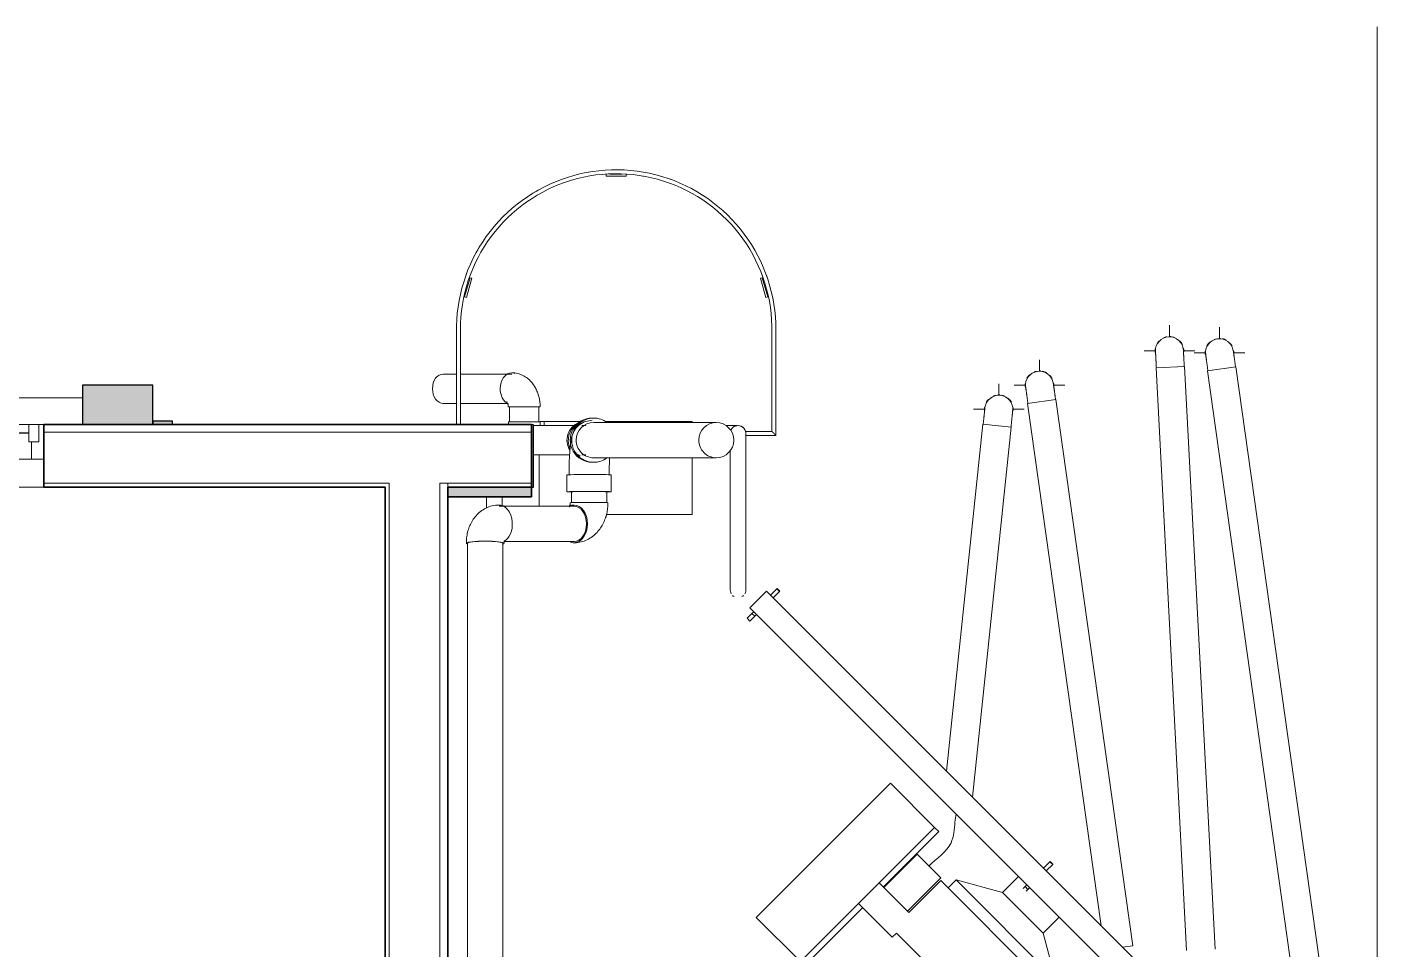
# Model space of a CAD drawing. Header units: metres. Extents: x -3 to 175, y -5 to 18.
# Drawn here: x 122.332 to 125.784, y 11.078 to 13.436 of the extents above; entities that cross this region are included whole.
import ezdxf

# ---------------------------------------------------------------- set-up
doc = ezdxf.new("R2010")
doc.units = ezdxf.units.M
for name, color, linetype, lineweight in [('A-FLOR-HRAL', 7, 'Continuous', 9), ('A-GENM', 7, 'Continuous', 9), ('A-GLAZ', 7, 'Continuous', 9), ('A-WALL', 7, 'Continuous', 9), ('A-WALL-PATT', 7, 'Continuous', 35), ('G-ANNO-SYMB', 7, 'Continuous', 9), ('I-WALL', 7, 'Continuous', 9), ('M-EQPM', 7, 'Continuous', 9), ('P-PIPE', 7, 'Continuous', 9), ('P-PIPE-CNTR', 7, 'Continuous', 9)]:
    doc.layers.add(name, color=color, linetype=linetype, lineweight=lineweight)

# ---------------------------------------------------------------- blocks, each defined once
blk = doc.blocks.new('M_Corniza Generica - Blanco-V190-N-Hab-01')
at = {"layer": 'A-GENM', "true_color": 0xc0c0c0}
blk.add_hatch(color=9, dxfattribs=at).paths.add_polyline_path([(13.041, 12.2588), (13.041, 12.4188), (13.036, 12.4188), (13.036, 12.2588)])
at = {"layer": 'A-GENM', "lineweight": 25}
for p, q in [((13.041, 12.4188), (13.036, 12.4188)), ((13.036, 12.4188), (13.036, 12.2588)), ((13.041, 12.2588), (13.041, 12.4188)), ((13.036, 12.2588), (13.041, 12.2588))]:
    blk.add_line(p, q, dxfattribs=at)
blk = doc.blocks.new('M_Ventana Ponton - 650 x 1500 mm-2528099-N-Hab-01')
at = {"layer": 'A-GLAZ'}
for p, q in [((-0.325, 0.08), (0.325, 0.08)), ((0.2869, 0.08), (-0.2869, 0.08)), ((-0.29325, -0.0089), (0.29325, -0.0089)), ((0.325, -0.08), (-0.325, -0.08))]:
    blk.add_line(p, q, dxfattribs=at)
at = {"layer": 'A-GLAZ', "lineweight": 18}
for p, q in [((-0.2869, 0.08), (-0.325, 0.08)), ((-0.3123, 0.08), (-0.3123, 0.03555)), ((-0.2869, 0.08), (-0.2869, 0.03555)), ((0.2869, 0.08), (0.2869, 0.03555)), ((0.325, 0.08), (0.2869, 0.08)), ((0.3123, 0.08), (0.3123, 0.03555)), ((-0.3123, 0.03555), (-0.29325, 0.03555)), ((-0.2869, 0.03555), (-0.29325, 0.03555)), ((-0.29325, 0.03555), (-0.29325, -0.0089)), ((0.2869, 0.03555), (0.29325, 0.03555)), ((0.29325, 0.03555), (0.29325, -0.0089)), ((0.3123, 0.03555), (0.29325, 0.03555)), ((-0.29325, -0.0089), (-0.325, -0.0089)), ((0.325, -0.0089), (0.29325, -0.0089))]:
    blk.add_line(p, q, dxfattribs=at)
at = {"layer": 'A-GLAZ', "lineweight": 25}
blk.add_line((0.2869, 0.057775), (-0.2869, 0.057775), dxfattribs=at)
blk = doc.blocks.new('M_RVR_Codo material - CO - Codo-2572511-N-Hab-01')
at = {"layer": 'P-PIPE', "color": 9, "true_color": 0xc0c0c0, "flags": 128}
for points in [[(12.9434, 12.2128), (12.9392, 12.2122), (12.935, 12.2113), (12.9309, 12.2102), (12.9269, 12.2088), (12.923, 12.2073), (12.9192, 12.2056), (12.9155, 12.2036), (12.9119, 12.2015), (12.9085, 12.1993), (12.9053, 12.1969), (12.9022, 12.1943), (12.8993, 12.1917), (12.8965, 12.1889), (12.8938, 12.186), (12.8914, 12.1831), (12.889, 12.1801), (12.8868, 12.177), (12.8848, 12.1738), (12.8829, 12.1706), (12.8811, 12.1673), (12.8795, 12.164), (12.878, 12.1607), (12.8766, 12.1573), (12.8754, 12.1539), (12.8742, 12.1505), (12.8732, 12.147), (12.8723, 12.1436), (12.8715, 12.1401), (12.8708, 12.1366), (12.8703, 12.133), (12.8698, 12.1295), (12.8695, 12.126), (12.8692, 12.1224), (12.8691, 12.1189), (12.869, 12.1155)], [(12.9526, 12.2134), (12.9483, 12.2132), (12.9441, 12.2129), (12.9434, 12.2128)], [(12.9654, 12.1155), (12.9654, 12.1163), (12.9655, 12.117), (12.9655, 12.1178), (12.9656, 12.1185), (12.9657, 12.1191), (12.9658, 12.1197), (12.9659, 12.1203), (12.966, 12.1209), (12.9661, 12.1213), (12.9663, 12.1218), (12.9664, 12.1221), (12.9665, 12.1225), (12.9666, 12.1227), (12.9667, 12.1229), (12.9667, 12.123), (12.9668, 12.1231), (12.9668, 12.1231)]]:
    blk.add_lwpolyline(points, dxfattribs=at)
at = {"layer": 'P-PIPE', "color": 9, "true_color": 0xc0c0c0}
for centre, major_axis, ratio, start_param, end_param in [((12.9526, 12.1652), (0, 0.0482), 0.707107, 4.798994, 6.36979), ((12.9526, 12.1652), (0, 0.0482), 0.707107, 3.532768, 4.798994), ((12.9172, 12.1155), (0.0482, 0), 0.121869, 2.359935, 3.48853), ((12.9172, 12.1155), (0.0482, 0), 0.121869, 0.789139, 2.359935), ((12.9172, 12.1155), (0.0482, 0), 0.121869, 0.003741, 0.789139), ((12.9172, 12.1155), (0.0482, 0), 0.121869, 5.937125, 6.283185)]:
    blk.add_ellipse(centre, major_axis=major_axis, ratio=ratio, start_param=start_param, end_param=end_param, dxfattribs=at)
blk = doc.blocks.new('M_RVR_Codo material - CO - Codo-2572675-N-Hab-01')
at = {"layer": 'P-PIPE', "color": 9, "true_color": 0xc0c0c0}
blk.add_line((13.1446, 12.117), (13.1454, 12.117), dxfattribs=at)
at = {"layer": 'P-PIPE', "color": 9, "true_color": 0xc0c0c0, "flags": 128}
for points in [[(13.1347, 12.2193), (13.1347, 12.2185), (13.1347, 12.2177), (13.1346, 12.2169), (13.1345, 12.2161), (13.1344, 12.2153), (13.1343, 12.2146), (13.1342, 12.2139), (13.134, 12.2132), (13.1339, 12.2126), (13.1337, 12.212), (13.1335, 12.2114), (13.1333, 12.2109), (13.1331, 12.2104), (13.133, 12.21), (13.1328, 12.2097), (13.1327, 12.2094), (13.1325, 12.2091), (13.1324, 12.209), (13.1324, 12.2089), (13.1323, 12.2088)], [(13.1454, 12.117), (13.1496, 12.1171), (13.1539, 12.1175), (13.1581, 12.1182), (13.1622, 12.119), (13.1663, 12.1201), (13.1702, 12.1214), (13.1741, 12.1229), (13.1779, 12.1246), (13.1815, 12.1265), (13.185, 12.1285), (13.1884, 12.1307), (13.1916, 12.133), (13.1947, 12.1354), (13.1976, 12.138), (13.2004, 12.1406), (13.2031, 12.1433), (13.2056, 12.1462), (13.208, 12.1491), (13.2103, 12.1521), (13.2124, 12.1551), (13.2144, 12.1582), (13.2163, 12.1613), (13.218, 12.1645), (13.2196, 12.1678), (13.2212, 12.1711), (13.2226, 12.1744), (13.2239, 12.1777), (13.225, 12.1811), (13.2261, 12.1845), (13.2271, 12.188), (13.2279, 12.1914), (13.2287, 12.1949), (13.2293, 12.1984), (13.2299, 12.2019), (13.2303, 12.2055), (13.2307, 12.209), (13.2309, 12.2125), (13.2311, 12.2161), (13.2311, 12.2193)]]:
    blk.add_lwpolyline(points, dxfattribs=at)
at = {"layer": 'P-PIPE', "color": 9, "true_color": 0xc0c0c0}
for centre, major_axis, ratio, start_param, end_param in [((13.1446, 12.1652), (0, 0.0482), 0.707107, 0.007071, 0.320326), ((13.1829, 12.2193), (0.0482, 0), 0.01, 2.356219, 3.141593), ((13.1446, 12.1652), (0, 0.0482), 0.707107, 4.71946, 6.290256), ((13.1829, 12.2193), (0.0482, 0), 0.01, 0.785423, 2.356219), ((13.1829, 12.2193), (0.0482, 0), 0.01, 0.000025, 0.785423), ((13.1446, 12.1652), (0, 0.0482), 0.707107, 3.148664, 4.71946), ((13.1446, 12.1652), (0, 0.0482), 0.707107, 2.795889, 3.148664)]:
    blk.add_ellipse(centre, major_axis=major_axis, ratio=ratio, start_param=start_param, end_param=end_param, dxfattribs=at)
blk = doc.blocks.new('M_RVR_Codo material - CO - Codo-2573685-N-Hab-01')
at = {"layer": 'P-PIPE', "color": 9, "true_color": 0xc0c0c0, "flags": 128}
for points in [[(12.9764, 12.4198), (12.9764, 12.4218), (12.9764, 12.4238), (12.9764, 12.4259), (12.9764, 12.4259)], [(13.0579, 12.417), (13.0578, 12.4187), (13.0578, 12.4204), (13.0578, 12.4221), (13.0578, 12.4239), (13.0578, 12.4256), (13.0578, 12.4259)]]:
    blk.add_lwpolyline(points, dxfattribs=at)
at = {"layer": 'P-PIPE', "color": 9, "true_color": 0xc0c0c0}
for centre, major_axis, ratio, start_param, end_param in [((13.0171, 12.4259), (0.0407, 0), 0.01, 3.050432, 3.141593), ((13.0171, 12.4259), (0.0407, 0), 0.01, 1.479636, 3.050432), ((13.0213, 12.3793), (0, 0.0407), 0.995848, 6.282275, 6.386884), ((13.0171, 12.4259), (0.0407, 0), 0.01, 6.192025, 7.762821), ((13.0213, 12.3793), (0, 0.0407), 0.995848, 6.179627, 6.282275)]:
    blk.add_ellipse(centre, major_axis=major_axis, ratio=ratio, start_param=start_param, end_param=end_param, dxfattribs=at)
blk = doc.blocks.new('M_RVR_Codo material - CO - Codo-2573686-N-Hab-01')
at = {"layer": 'P-PIPE', "color": 9, "true_color": 0xc0c0c0}
blk.add_line((12.9858, 12.5516), (12.9852, 12.5516), dxfattribs=at)
at = {"layer": 'P-PIPE', "color": 9, "true_color": 0xc0c0c0, "flags": 128}
for points in [[(12.9858, 12.5516), (12.9895, 12.5514), (12.9931, 12.5511), (12.9967, 12.5505), (13.0003, 12.5497), (13.0037, 12.5488), (13.0071, 12.5476), (13.0104, 12.5463), (13.0136, 12.5448), (13.0167, 12.5432), (13.0196, 12.5414), (13.0225, 12.5395), (13.0252, 12.5375), (13.0278, 12.5354), (13.0302, 12.5332), (13.0326, 12.5309), (13.0348, 12.5286), (13.0369, 12.5262), (13.0388, 12.5237), (13.0407, 12.5211), (13.0424, 12.5185), (13.0441, 12.5159), (13.0456, 12.5132), (13.0471, 12.5105), (13.0484, 12.5077), (13.0496, 12.505), (13.0508, 12.5021), (13.0519, 12.4993), (13.0528, 12.4964), (13.0537, 12.4936), (13.0545, 12.4906), (13.0552, 12.4877), (13.0558, 12.4848), (13.0563, 12.4818), (13.0568, 12.4789), (13.0571, 12.4759), (13.0574, 12.4729), (13.0576, 12.4699), (13.0577, 12.4669), (13.0578, 12.4642)], [(12.9741, 12.4743), (12.9741, 12.4743), (12.9742, 12.4742), (12.9743, 12.474), (12.9744, 12.4738), (12.9745, 12.4736), (12.9747, 12.4733), (12.9748, 12.4729), (12.975, 12.4725), (12.9752, 12.472), (12.9753, 12.4715), (12.9755, 12.4709), (12.9756, 12.4704), (12.9758, 12.4697), (12.9759, 12.4691), (12.976, 12.4684), (12.9761, 12.4677), (12.9762, 12.4669), (12.9763, 12.4662), (12.9763, 12.4654), (12.9764, 12.4647), (12.9764, 12.4642)]]:
    blk.add_lwpolyline(points, dxfattribs=at)
at = {"layer": 'P-PIPE', "color": 9, "true_color": 0xc0c0c0}
for centre, major_axis, ratio, start_param, end_param in [((12.9852, 12.5109), (0, 0.0407), 0.731354, 6.276365, 7.847162), ((12.9852, 12.5109), (0, 0.0407), 0.731354, 6.014566, 6.276365), ((12.9852, 12.5109), (0, 0.0407), 0.731354, 1.563976, 2.814629), ((13.0171, 12.4642), (0.0407, 0), 0.01, 2.391076, 3.522765), ((13.0171, 12.4642), (0.0407, 0), 0.01, 0.82028, 2.391076), ((13.0171, 12.4642), (0.0407, 0), 0.01, 0.034882, 0.82028), ((13.0171, 12.4642), (0.0407, 0), 0.01, 5.904539, 6.283185)]:
    blk.add_ellipse(centre, major_axis=major_axis, ratio=ratio, start_param=start_param, end_param=end_param, dxfattribs=at)
blk = doc.blocks.new('M_Marco Ventanas Fachada Ext - M_Marco Ventanas Fachada Ext-V191-N-Hab-01')
at = {"layer": 'A-GENM', "true_color": 0xc0c0c0}
h = blk.add_hatch(color=9, dxfattribs=at)
h.paths.add_polyline_path([(11.0397, 12.4195), (11.0397, 12.5203), (10.8597, 12.5203), (10.8597, 12.4195)])
h.paths.add_polyline_path([(12.0674, 12.4195), (12.0674, 12.5203), (11.8874, 12.5203), (11.8874, 12.4195), (11.9766, 12.4195)])
h = blk.add_hatch(color=9, dxfattribs=at)
h.paths.add_polyline_path([(12.1174, 12.4195), (12.1174, 12.4275), (12.0674, 12.4275), (12.0674, 12.4195)])
h.paths.add_polyline_path([(10.8597, 12.4195), (10.8597, 12.4275), (10.8097, 12.4275), (10.8097, 12.4195)])
at = {"layer": 'A-GENM', "lineweight": 25}
for p, q in [((10.8597, 12.5203), (10.8597, 12.4195)), ((11.0397, 12.5203), (10.8597, 12.5203)), ((11.0397, 12.4195), (11.0397, 12.5203)), ((12.0674, 12.5203), (11.8874, 12.5203)), ((11.8874, 12.5203), (11.8874, 12.4195)), ((12.0674, 12.4195), (12.0674, 12.5203)), ((10.8597, 12.4275), (10.8097, 12.4275)), ((10.8097, 12.4275), (10.8097, 12.4195)), ((10.8597, 12.4195), (10.8597, 12.4275)), ((12.1174, 12.4275), (12.0674, 12.4275)), ((12.0674, 12.4275), (12.0674, 12.4195)), ((12.1174, 12.4195), (12.1174, 12.4275)), ((10.8097, 12.4195), (10.8597, 12.4195)), ((10.8597, 12.4195), (11.0397, 12.4195)), ((11.8874, 12.4195), (12.0674, 12.4195)), ((12.0674, 12.4195), (12.1174, 12.4195))]:
    blk.add_line(p, q, dxfattribs=at)
at = {"layer": 'A-GENM'}
blk.add_line((11.0397, 12.4873), (11.8874, 12.4873), dxfattribs=at)
blk = doc.blocks.new('Railing - 50 x 12mm-V206-N-Hab-01')
at = {"layer": 'A-FLOR-HRAL'}
for p, q in [((-0.054, -0.0016), (-0.0368, -0.0016)), ((-0.054, -0.0116), (-0.054, -0.0016)), ((-0.0368, -0.0116), (-0.054, -0.0116)), ((-0.0368, -0.0016), (-0.03, -0.0016)), ((-0.0368, -0.0116), (-0.0368, -0.0016)), ((-0.03, -0.0116), (-0.0368, -0.0116)), ((0.03, -0.0016), (0.0532, -0.0016)), ((0.0532, -0.0116), (0.03, -0.0116)), ((0.054, -0.0016), (0.0532, -0.0016)), ((0.0532, -0.0016), (0.0532, -0.0116)), ((0.0532, -0.0116), (0.054, -0.0116)), ((0.054, -0.0116), (0.054, -0.0016)), ((0.054, -0.0116), (0.054, -0.0016))]:
    blk.add_line(p, q, dxfattribs=at)
blk = doc.blocks.new('Railing - 50 x 12mm-V207-N-Hab-01')
at = {"layer": 'A-FLOR-HRAL'}
for p, q in [((-0.054, -0.0016), (-0.0368, -0.0016)), ((-0.054, -0.0116), (-0.054, -0.0016)), ((-0.0368, -0.0116), (-0.054, -0.0116)), ((-0.0368, -0.0016), (-0.03, -0.0016)), ((-0.0368, -0.0116), (-0.0368, -0.0016)), ((-0.03, -0.0116), (-0.0368, -0.0116)), ((0.0532, -0.0116), (0.03, -0.0116)), ((0.0315, -0.0016), (0.0532, -0.0016)), ((0.054, -0.0016), (0.0532, -0.0016)), ((0.0532, -0.0016), (0.0532, -0.0116)), ((0.0532, -0.0116), (0.054, -0.0116)), ((0.054, -0.0116), (0.054, -0.0016)), ((0.054, -0.0116), (0.054, -0.0016))]:
    blk.add_line(p, q, dxfattribs=at)
blk = doc.blocks.new('Railing - 50 x 12mm-V208-N-Hab-01')
at = {"layer": 'A-FLOR-HRAL'}
for p, q in [((-0.0431, -0.0016), (-0.0368, -0.0016)), ((-0.0368, -0.0116), (-0.0431, -0.0116)), ((-0.0368, -0.0016), (-0.03, -0.0016)), ((-0.0368, -0.0116), (-0.0368, -0.0016)), ((-0.03, -0.0116), (-0.0368, -0.0116)), ((0.03, -0.0016), (0.0532, -0.0016)), ((0.0532, -0.0116), (0.03, -0.0116)), ((0.054, -0.0016), (0.0532, -0.0016)), ((0.0532, -0.0016), (0.0532, -0.0116)), ((0.0532, -0.0116), (0.054, -0.0116)), ((0.054, -0.0116), (0.054, -0.0016)), ((0.054, -0.0116), (0.054, -0.0016))]:
    blk.add_line(p, q, dxfattribs=at)
blk = doc.blocks.new('Railing - Railing-2595811-N-Hab-01')
at = {"layer": 'A-FLOR-HRAL'}
for p, q in [((13.6366, 11.993), (13.5942, 11.9506)), ((15.0178, 10.6118), (13.6366, 11.993)), ((13.5942, 11.9506), (14.9754, 10.5694)), ((14.9754, 10.5694), (15.0178, 10.6118))]:
    blk.add_line(p, q, dxfattribs=at)
at = {"rotation": 44.9999999999995}
for name, p in [('Railing - 50 x 12mm-V206-N-Hab-01', (13.6242, 11.963)), ('Railing - 50 x 12mm-V208-N-Hab-01', (14.3225, 11.2647)), ('Railing - 50 x 12mm-V207-N-Hab-01', (14.9878, 10.5994))]:
    blk.add_blockref(name, p, dxfattribs=at)
blk = doc.blocks.new('M_Escalera Marinera Exterior - M_Escalera Marinera Exterior-V217-N-Hab-01')
at = {"layer": 'A-GENM'}
for p, q in [((-0.0254, 0.6628), (-0.0254, 0.6578)), ((-0.0254, 0.6578), (0.0254, 0.6578)), ((0.0155, 0.6628), (-0.0155, 0.6628)), ((-0.0006, 0.6641), (0.0008, 0.6641)), ((-0.0006, 0.6641), (0.0008, 0.6641)), ((0.0254, 0.6578), (0.0254, 0.6628)), ((0.0683, 0.6582), (0.0699, 0.6579)), ((0.0683, 0.6582), (0.0699, 0.6579)), ((-0.1371, 0.6398), (-0.1354, 0.6404)), ((-0.1371, 0.6398), (-0.1354, 0.6404)), ((0.1985, 0.6111), (0.1999, 0.6103)), ((0.1985, 0.6111), (0.1999, 0.6103)), ((-0.3057, 0.5212), (-0.3045, 0.5225)), ((-0.3057, 0.5212), (-0.3045, 0.5225)), ((0.3445, 0.4657), (0.3454, 0.4642)), ((0.3445, 0.4657), (0.3454, 0.4642)), ((-0.3736, 0.3981), (-0.3876, 0.3493)), ((-0.3828, 0.3479), (-0.3688, 0.3968)), ((-0.3745, 0.4013), (-0.3741, 0.4027)), ((-0.3745, 0.4013), (-0.3741, 0.4027)), ((-0.3688, 0.3968), (-0.3736, 0.3981)), ((0.3736, 0.3981), (0.3688, 0.3968)), ((0.3688, 0.3968), (0.3828, 0.3479)), ((0.3876, 0.3493), (0.3736, 0.3981)), ((-0.3876, 0.3493), (-0.3828, 0.3479)), ((0.3828, 0.3479), (0.3876, 0.3493)), ((-0.3924, 0.3342), (-0.3921, 0.3359)), ((-0.3924, 0.3342), (-0.3921, 0.3359)), ((-0.4084, 0.2658), (-0.4084, 0.0229)), ((-0.3984, 0.0229), (-0.3984, 0.2658)), ((0.3984, 0.2658), (0.3984, 0.005)), ((0.4084, -0.005), (0.4084, 0.2658)), ((-0.1943, 0.03), (-0.1843, 0.03)), ((-0.1943, 0.0202), (-0.1943, 0.03)), ((-0.1843, 0.03), (-0.0918, 0.03)), ((-0.1843, 0.03), (-0.1843, 0.0202)), ((-0.027, 0.03), (0.1843, 0.03)), ((0.1843, 0.03), (0.1943, 0.03)), ((0.1843, 0.03), (0.1843, 0.0277)), ((0.1943, 0.03), (0.1943, 0.0277)), ((0.3984, 0.005), (0.3316, 0.005)), ((0.3316, 0.005), (0.3316, -0.005)), ((0.3316, -0.005), (0.4084, -0.005)), ((-0.1968, -0.0548), (-0.1968, -0.1859)), ((0.194, -0.2077), (0.194, -0.0623)), ((0.2916, -0.05), (0.2916, -0.35)), ((0.3316, -0.35), (0.3316, -0.05)), ((-0.3316, -0.1621), (-0.3316, -0.1913)), ((-0.2916, -0.1848), (-0.2916, -0.1621)), ((-0.0254, -0.2077), (0.194, -0.2077))]:
    blk.add_line(p, q, dxfattribs=at)
at = {"layer": 'A-GENM', "flags": 128}
for points in [[(0.4084, 0.2658), (0.408, 0.2821), (0.4071, 0.2984), (0.4054, 0.3147), (0.4031, 0.3309), (0.4002, 0.3469), (0.3967, 0.3629), (0.3925, 0.3787), (0.3876, 0.3943), (0.3822, 0.4097), (0.3761, 0.4248), (0.3695, 0.4398), (0.3622, 0.4544), (0.3544, 0.4687), (0.346, 0.4827), (0.337, 0.4964), (0.3275, 0.5097), (0.3175, 0.5226), (0.307, 0.5351), (0.296, 0.5471), (0.2845, 0.5588), (0.2726, 0.5699), (0.2602, 0.5806), (0.2474, 0.5907), (0.2342, 0.6003), (0.2206, 0.6094), (0.2067, 0.618), (0.1925, 0.626), (0.1779, 0.6334), (0.1631, 0.6402), (0.148, 0.6464), (0.1326, 0.652), (0.1171, 0.657), (0.1013, 0.6614), (0.0854, 0.6651), (0.0694, 0.6682), (0.0533, 0.6707), (0.037, 0.6725), (0.0207, 0.6737), (0.0044, 0.6742), (-0.0119, 0.674), (-0.0282, 0.6732), (-0.0445, 0.6717), (-0.0607, 0.6696), (-0.0768, 0.6669), (-0.0928, 0.6635), (-0.1086, 0.6595), (-0.1243, 0.6548), (-0.1397, 0.6495), (-0.155, 0.6436), (-0.1699, 0.6371), (-0.1847, 0.63), (-0.1991, 0.6224), (-0.2132, 0.6141), (-0.2269, 0.6053), (-0.2403, 0.596), (-0.2533, 0.5861), (-0.2659, 0.5757), (-0.2781, 0.5648), (-0.2899, 0.5535), (-0.3011, 0.5416), (-0.3119, 0.5294), (-0.3222, 0.5167), (-0.332, 0.5036), (-0.3412, 0.4902), (-0.3499, 0.4763), (-0.3581, 0.4622), (-0.3656, 0.4477), (-0.3726, 0.4329), (-0.379, 0.4179), (-0.3848, 0.4026), (-0.3899, 0.3871), (-0.3945, 0.3714), (-0.3984, 0.3556), (-0.4016, 0.3396), (-0.4043, 0.3234), (-0.4063, 0.3072), (-0.4076, 0.291), (-0.4083, 0.2746), (-0.4084, 0.2658)], [(-0.3984, 0.2658), (-0.398, 0.2817), (-0.3971, 0.2976), (-0.3955, 0.3135), (-0.3933, 0.3293), (-0.3904, 0.345), (-0.3869, 0.3605), (-0.3828, 0.3759), (-0.3781, 0.3911), (-0.3728, 0.4061), (-0.3669, 0.4209), (-0.3604, 0.4355), (-0.3533, 0.4498), (-0.3457, 0.4638), (-0.3375, 0.4774), (-0.3288, 0.4907), (-0.3195, 0.5037), (-0.3098, 0.5163), (-0.2995, 0.5285), (-0.2887, 0.5403), (-0.2775, 0.5516), (-0.2659, 0.5625), (-0.2538, 0.5728), (-0.2413, 0.5828), (-0.2285, 0.5922), (-0.2152, 0.601), (-0.2017, 0.6094), (-0.1878, 0.6172), (-0.1736, 0.6244), (-0.1591, 0.631), (-0.1444, 0.6371), (-0.1294, 0.6426), (-0.1142, 0.6475), (-0.0989, 0.6517), (-0.0834, 0.6554), (-0.0677, 0.6584), (-0.052, 0.6608), (-0.0361, 0.6625), (-0.0202, 0.6637), (-0.0043, 0.6642), (0.0116, 0.664), (0.0275, 0.6632), (0.0434, 0.6618), (0.0592, 0.6598), (0.0749, 0.6571), (0.0905, 0.6538), (0.106, 0.6498), (0.1212, 0.6453), (0.1363, 0.6401), (0.1512, 0.6344), (0.1658, 0.628), (0.1801, 0.6211), (0.1942, 0.6136), (0.2079, 0.6056), (0.2214, 0.597), (0.2344, 0.5879), (0.2471, 0.5783), (0.2594, 0.5681), (0.2713, 0.5575), (0.2828, 0.5464), (0.2938, 0.5349), (0.3043, 0.5229), (0.3143, 0.5106), (0.3239, 0.4978), (0.3329, 0.4847), (0.3414, 0.4712), (0.3493, 0.4574), (0.3567, 0.4432), (0.3635, 0.4288), (0.3697, 0.4142), (0.3753, 0.3993), (0.3804, 0.3841), (0.3848, 0.3688), (0.3886, 0.3534), (0.3918, 0.3378), (0.3944, 0.322), (0.3963, 0.3062), (0.3976, 0.2903), (0.3983, 0.2744), (0.3984, 0.2658)], [(-0.0716, 0.6678), (-0.0768, 0.6669), (-0.0928, 0.6635), (-0.1086, 0.6595), (-0.1243, 0.6548), (-0.1397, 0.6495), (-0.155, 0.6436), (-0.1699, 0.6371), (-0.1847, 0.63), (-0.1991, 0.6224), (-0.2037, 0.6197)], [(-0.0716, 0.6678), (-0.0768, 0.6669), (-0.0928, 0.6635), (-0.1086, 0.6595), (-0.1243, 0.6548), (-0.1397, 0.6495), (-0.155, 0.6436), (-0.1699, 0.6371), (-0.1847, 0.63), (-0.1991, 0.6224), (-0.2037, 0.6197)], [(-0.0008, 0.6741), (-0.0119, 0.674), (-0.0282, 0.6732), (-0.0445, 0.6717), (-0.0607, 0.6696), (-0.0701, 0.668)], [(-0.0008, 0.6741), (-0.0119, 0.674), (-0.0282, 0.6732), (-0.0445, 0.6717), (-0.0607, 0.6696), (-0.0701, 0.668)], [(0.1388, 0.6498), (0.1326, 0.652), (0.1171, 0.657), (0.1013, 0.6614), (0.0854, 0.6651), (0.0694, 0.6682), (0.0533, 0.6707), (0.037, 0.6725), (0.0207, 0.6737), (0.0044, 0.6742), (0.0006, 0.6741)], [(0.1388, 0.6498), (0.1326, 0.652), (0.1171, 0.657), (0.1013, 0.6614), (0.0854, 0.6651), (0.0694, 0.6682), (0.0533, 0.6707), (0.037, 0.6725), (0.0207, 0.6737), (0.0044, 0.6742), (0.0006, 0.6741)], [(0.3122, 0.529), (0.307, 0.5351), (0.296, 0.5471), (0.2845, 0.5588), (0.2726, 0.5699), (0.2602, 0.5806), (0.2474, 0.5907), (0.2342, 0.6003), (0.2206, 0.6094), (0.2067, 0.618), (0.1925, 0.626), (0.1779, 0.6334), (0.1631, 0.6402), (0.148, 0.6464), (0.1405, 0.6492)], [(0.3122, 0.529), (0.307, 0.5351), (0.296, 0.5471), (0.2845, 0.5588), (0.2726, 0.5699), (0.2602, 0.5806), (0.2474, 0.5907), (0.2342, 0.6003), (0.2206, 0.6094), (0.2067, 0.618), (0.1925, 0.626), (0.1779, 0.6334), (0.1631, 0.6402), (0.148, 0.6464), (0.1405, 0.6492)], [(-0.2049, 0.6189), (-0.2132, 0.6141), (-0.2269, 0.6053), (-0.2403, 0.596), (-0.2533, 0.5861), (-0.2618, 0.5791)], [(-0.2049, 0.6189), (-0.2132, 0.6141), (-0.2269, 0.6053), (-0.2403, 0.596), (-0.2533, 0.5861), (-0.2618, 0.5791)], [(-0.2629, 0.5782), (-0.2659, 0.5757), (-0.2781, 0.5648), (-0.2899, 0.5535), (-0.3011, 0.5416), (-0.3119, 0.5294), (-0.3222, 0.5167), (-0.332, 0.5036), (-0.3412, 0.4902), (-0.3499, 0.4763), (-0.3531, 0.4707)], [(-0.2629, 0.5782), (-0.2659, 0.5757), (-0.2781, 0.5648), (-0.2899, 0.5535), (-0.3011, 0.5416), (-0.3119, 0.5294), (-0.3222, 0.5167), (-0.332, 0.5036), (-0.3412, 0.4902), (-0.3499, 0.4763), (-0.3531, 0.4707)], [(0.3835, 0.4061), (0.3822, 0.4097), (0.3761, 0.4248), (0.3695, 0.4398), (0.3622, 0.4544), (0.3544, 0.4687), (0.346, 0.4827), (0.337, 0.4964), (0.3275, 0.5097), (0.3175, 0.5226), (0.3133, 0.5276)], [(0.3835, 0.4061), (0.3822, 0.4097), (0.3761, 0.4248), (0.3695, 0.4398), (0.3622, 0.4544), (0.3544, 0.4687), (0.346, 0.4827), (0.337, 0.4964), (0.3275, 0.5097), (0.3175, 0.5226), (0.3133, 0.5276)], [(-0.3541, 0.4691), (-0.3581, 0.4622), (-0.3656, 0.4477), (-0.3726, 0.4329), (-0.379, 0.4179), (-0.3835, 0.4061)], [(-0.3541, 0.4691), (-0.3581, 0.4622), (-0.3656, 0.4477), (-0.3726, 0.4329), (-0.379, 0.4179), (-0.3835, 0.4061)], [(-0.3839, 0.405), (-0.3848, 0.4026), (-0.3899, 0.3871), (-0.3945, 0.3714), (-0.3984, 0.3556), (-0.4016, 0.3396), (-0.4043, 0.3234), (-0.4063, 0.3072), (-0.4076, 0.291), (-0.4083, 0.2746), (-0.4084, 0.2658)], [(-0.3839, 0.405), (-0.3848, 0.4026), (-0.3899, 0.3871), (-0.3945, 0.3714), (-0.3984, 0.3556), (-0.4016, 0.3396), (-0.4043, 0.3234), (-0.4063, 0.3072), (-0.4076, 0.291), (-0.4083, 0.2746), (-0.4084, 0.2658)], [(0.4019, 0.3376), (0.4002, 0.3469), (0.3967, 0.3629), (0.3925, 0.3787), (0.3876, 0.3943), (0.384, 0.4047)], [(0.4019, 0.3376), (0.4002, 0.3469), (0.3967, 0.3629), (0.3925, 0.3787), (0.3876, 0.3943), (0.384, 0.4047)], [(0.4084, 0.2658), (0.408, 0.2821), (0.4071, 0.2984), (0.4054, 0.3147), (0.4031, 0.3309), (0.4022, 0.3359)], [(0.4084, 0.2658), (0.408, 0.2821), (0.4071, 0.2984), (0.4054, 0.3147), (0.4031, 0.3309), (0.4022, 0.3359)], [(0.2805, 0.02), (0.282, 0.02), (0.2841, 0.02), (0.2861, 0.02), (0.2881, 0.02), (0.2901, 0.02), (0.2919, 0.02), (0.2937, 0.02), (0.2955, 0.02), (0.2971, 0.02), (0.2987, 0.02), (0.3002, 0.02), (0.3016, 0.02), (0.3029, 0.02), (0.3042, 0.02), (0.3053, 0.02), (0.3064, 0.02), (0.3073, 0.02), (0.3082, 0.02), (0.309, 0.02), (0.3096, 0.02)], [(0.3316, -0.05), (0.3316, -0.048), (0.3316, -0.046), (0.3316, -0.044), (0.3316, -0.042), (0.3316, -0.0401), (0.3316, -0.0381), (0.3316, -0.0362), (0.3316, -0.0343), (0.3316, -0.0324), (0.3316, -0.0305), (0.3316, -0.0287), (0.3316, -0.0269), (0.3316, -0.0252), (0.3316, -0.0234), (0.3316, -0.0218), (0.3316, -0.0201), (0.3316, -0.0186), (0.3316, -0.017), (0.3316, -0.0156), (0.3316, -0.0141), (0.3316, -0.0128), (0.3316, -0.0115), (0.3316, -0.0102), (0.3316, -0.009), (0.3316, -0.0079), (0.3316, -0.0069), (0.3316, -0.0059), (0.3316, -0.005), (0.3316, -0.0042), (0.3316, -0.0034), (0.3316, -0.0027), (0.3316, -0.0021), (0.3316, -0.0016), (0.3316, -0.0011), (0.3316, -0.0007), (0.3316, -0.0004), (0.3316, -0.0002), (0.3316, -0.0001), (0.3316, 0)], [(0.2916, -0.0438), (0.2916, -0.0455), (0.2916, -0.0475), (0.2916, -0.0495), (0.2916, -0.05)], [(0.2916, -0.35), (0.2916, -0.352), (0.2916, -0.354), (0.2916, -0.356), (0.2916, -0.358), (0.2916, -0.3599), (0.2916, -0.3619), (0.2916, -0.3638), (0.2916, -0.3657), (0.2916, -0.3676), (0.2916, -0.3695), (0.2916, -0.3713), (0.2916, -0.3731), (0.2916, -0.3748), (0.2916, -0.3766), (0.2916, -0.3782), (0.2916, -0.3799), (0.2916, -0.3814), (0.2916, -0.383), (0.2916, -0.3844), (0.2916, -0.3859), (0.2916, -0.3872), (0.2916, -0.3885), (0.2916, -0.3898), (0.2916, -0.391), (0.2916, -0.3921), (0.2916, -0.3931), (0.2916, -0.3941), (0.2916, -0.395), (0.2916, -0.3958), (0.2916, -0.3966), (0.2916, -0.3973), (0.2916, -0.3979), (0.2916, -0.3984), (0.2916, -0.3989), (0.2916, -0.3993), (0.2916, -0.3996), (0.2916, -0.3998), (0.2916, -0.3999), (0.2916, -0.4), (0.2916, -0.4)], [(0.3316, -0.4), (0.3316, -0.4), (0.3316, -0.3998), (0.3316, -0.3996), (0.3316, -0.3994), (0.3316, -0.399), (0.3316, -0.3986), (0.3316, -0.3981), (0.3316, -0.3975), (0.3316, -0.3968), (0.3316, -0.3961), (0.3316, -0.3952), (0.3316, -0.3943), (0.3316, -0.3934), (0.3316, -0.3924), (0.3316, -0.3913), (0.3316, -0.3901), (0.3316, -0.3889), (0.3316, -0.3876), (0.3316, -0.3862), (0.3316, -0.3848), (0.3316, -0.3834), (0.3316, -0.3819), (0.3316, -0.3803), (0.3316, -0.3787), (0.3316, -0.377), (0.3316, -0.3753), (0.3316, -0.3736), (0.3316, -0.3718), (0.3316, -0.37), (0.3316, -0.3681), (0.3316, -0.3662), (0.3316, -0.3643), (0.3316, -0.3624), (0.3316, -0.3605), (0.3316, -0.3585), (0.3316, -0.3565), (0.3316, -0.3545), (0.3316, -0.3525), (0.3316, -0.3505), (0.3316, -0.35)]]:
    blk.add_lwpolyline(points, dxfattribs=at)
at = {"layer": 'A-GENM'}
for centre, start, end in [((0.3116, 0), 0, 158.6082), ((0.3116, 0), 90, 158.6082), ((0.3116, 0), 351.0806, 90), ((0.3116, 0), 351.0806, 0), ((0.3116, -0.4), 171.0806, 210), ((0.3116, -0.4), 225, 240), ((0.3116, -0.4), 300, 315), ((0.3116, -0.4), 330, 8.9835)]:
    blk.add_arc(centre, 0.02, start, end, dxfattribs=at)
blk.add_open_spline([(0.3984, 0.005), (0.3984, 0.005), (0.3984, 0.0049), (0.3987, 0.0046), (0.399, 0.0043), (0.3993, 0.004), (0.3996, 0.0038), (0.3999, 0.0035), (0.4002, 0.0031), (0.4006, 0.0028), (0.4009, 0.0025), (0.4011, 0.0022), (0.4014, 0.0019), (0.4018, 0.0016), (0.4021, 0.0013), (0.4024, 0.001), (0.4027, 0.0007), (0.403, 0.0003), (0.4034, 0), (0.4037, -0.0003), (0.404, -0.0007), (0.4043, -0.001), (0.4047, -0.0013), (0.405, -0.0016), (0.4053, -0.0019), (0.4056, -0.0022), (0.4059, -0.0025), (0.4061, -0.0028), (0.4065, -0.0031), (0.4068, -0.0035), (0.4071, -0.0038), (0.4074, -0.004), (0.4077, -0.0043), (0.408, -0.0046), (0.4083, -0.0049), (0.4084, -0.005), (0.4084, -0.005)], degree=3, knots=[-1, -1, -1, -1, -0.916667, -0.875, -0.833333, -0.791667, -0.770833, -0.75, -0.708333, -0.6875, -0.666667, -0.645833, -0.625, -0.604167, -0.583333, -0.5625, -0.541667, -0.520833, -0.5, -0.479167, -0.458333, -0.4375, -0.416667, -0.395833, -0.375, -0.354167, -0.333333, -0.3125, -0.291667, -0.25, -0.229167, -0.208333, -0.166667, -0.125, -0.083333, 0, 0, 0, 0], dxfattribs=at)
blk = doc.blocks.new('Ventilacion01 - Standard-2235841-N-Hab-01')
at = {"layer": 'M-EQPM'}
for p, q in [((-0.2595, 0.4968), (-0.2595, 0.3373)), ((0.2255, 0.4968), (-0.2595, 0.4968)), ((0.2255, 0.4968), (0.2255, 0.3373)), ((-0.2595, 0.3373), (-0.0493, 0.3373)), ((-0.2595, 0.3221), (-0.2595, 0.3373)), ((-0.0493, 0.3221), (-0.2595, 0.3221)), ((-0.0493, 0.3373), (0.0255, 0.3373)), ((-0.0493, 0.2151), (-0.0493, 0.3373)), ((0.0255, 0.3373), (0.2255, 0.3373)), ((0.0255, 0.3373), (0.0255, 0.2298)), ((0.2255, 0.3221), (0.0255, 0.3221)), ((0.1455, 0.3203), (0.0255, 0.3203)), ((0.1455, 0.3203), (0.1455, 0.2343)), ((0.2255, 0.3373), (0.2255, 0.3221)), ((-0.0343, 0.2151), (-0.0493, 0.2151)), ((-0.0343, -0.1689), (-0.0343, 0.2151)), ((0.0255, 0.2343), (0.1455, 0.2343)), ((0.0255, 0.2298), (0.1405, 0.2298)), ((0.1405, 0.2298), (0.1405, -0.1837)), ((0.1696, 0.2031), (0.1405, 0.2031)), ((0.231, 0.0967), (0.1696, 0.2031)), ((0.1696, -0.1569), (0.1696, 0.2031)), ((0.2889, 0.0967), (0.231, 0.0967)), ((0.231, -0.0505), (0.231, 0.0967)), ((0.1696, -0.1569), (0.231, -0.0505)), ((0.231, -0.0505), (0.2889, -0.0505)), ((-0.0493, -0.1689), (-0.0343, -0.1689)), ((-0.0493, -0.2912), (-0.0493, -0.1689)), ((0.1405, -0.1569), (0.1696, -0.1569)), ((0.0255, -0.1837), (0.0255, -0.2912)), ((0.1405, -0.1837), (0.0255, -0.1837)), ((0.1455, -0.1882), (0.0255, -0.1882)), ((0.1455, -0.1882), (0.1455, -0.2742)), ((-0.2595, -0.276), (-0.0493, -0.276)), ((-0.2595, -0.2912), (-0.2595, -0.276)), ((0.0255, -0.2742), (0.1455, -0.2742)), ((0.0255, -0.276), (0.2255, -0.276)), ((0.2255, -0.276), (0.2255, -0.2912)), ((-0.0493, -0.2912), (-0.2595, -0.2912)), ((-0.2595, -0.2912), (-0.2595, -0.4277)), ((0.0255, -0.2912), (-0.0493, -0.2912)), ((0.2255, -0.2912), (0.0255, -0.2912)), ((0.2255, -0.2912), (0.2255, -0.4277)), ((-0.2595, -0.4429), (-0.2595, -0.4507)), ((0.2255, -0.4429), (0.2255, -0.4507)), ((-0.2595, -0.4507), (-0.0493, -0.4507)), ((0.1455, -0.4507), (0.2255, -0.4507))]:
    blk.add_line(p, q, dxfattribs=at)
blk = doc.blocks.new('M_RVR_Codo material - CO - Codo-2958831-N-Hab-01')
at = {"layer": 'P-PIPE', "flags": 128}
for points in [[(14.1005, 0.827), (14.1005, 0.8253), (14.1005, 0.8237), (14.1005, 0.822), (14.1005, 0.8203), (14.1005, 0.8187), (14.1005, 0.817), (14.1005, 0.8154), (14.1005, 0.8138), (14.1005, 0.8122), (14.1005, 0.8106), (14.1005, 0.8091), (14.1005, 0.8076), (14.1005, 0.8061), (14.1005, 0.8047), (14.1005, 0.8033), (14.1005, 0.8019), (14.1005, 0.8006), (14.1005, 0.7993), (14.1005, 0.7981), (14.1005, 0.7969), (14.1005, 0.7957), (14.1005, 0.7946), (14.1005, 0.7936), (14.1005, 0.7926), (14.1005, 0.7916), (14.1005, 0.7908), (14.1005, 0.7899), (14.1005, 0.7892), (14.1005, 0.7885), (14.1005, 0.7878), (14.1005, 0.7873), (14.1005, 0.7867), (14.1005, 0.7863), (14.1005, 0.7859), (14.1005, 0.7856), (14.1005, 0.7853), (14.1005, 0.7851), (14.1005, 0.785), (14.1005, 0.785), (14.1005, 0.785)], [(14.1719, 0.785), (14.1719, 0.785), (14.1719, 0.7851), (14.1719, 0.7853), (14.1719, 0.7855), (14.1719, 0.7858), (14.1719, 0.7862), (14.1719, 0.7866), (14.1719, 0.7871), (14.1719, 0.7877), (14.1719, 0.7883), (14.1719, 0.789), (14.1719, 0.7897), (14.1719, 0.7905), (14.1719, 0.7914), (14.1719, 0.7923), (14.1719, 0.7933), (14.1719, 0.7943), (14.1719, 0.7954), (14.1719, 0.7965), (14.1719, 0.7977), (14.1719, 0.799), (14.1719, 0.8002), (14.1719, 0.8015), (14.1719, 0.8029), (14.1719, 0.8043), (14.1719, 0.8057), (14.1719, 0.8072), (14.1719, 0.8087), (14.1719, 0.8102), (14.1719, 0.8118), (14.1719, 0.8134), (14.1719, 0.815), (14.1719, 0.8166), (14.1719, 0.8182), (14.1719, 0.8199), (14.1719, 0.8215), (14.1719, 0.8232), (14.1719, 0.8249), (14.1719, 0.8266), (14.1719, 0.827)]]:
    blk.add_lwpolyline(points, dxfattribs=at)
at = {"layer": 'P-PIPE'}
for start, end in [(176.3256, 180), (180, 270), (270, 0), (0, 3.6744)]:
    blk.add_arc((14.1362, 0.785), 0.0357, start, end, dxfattribs=at)

msp = doc.modelspace()

# ---------------------------------------------------------------- hatches: boundary and pattern name
at = {"layer": 'A-WALL-PATT', "lineweight": 9}
msp.add_hatch(color=256, dxfattribs=at).paths.add_polyline_path([(123.6229, 12.2345), (123.6229, 12.2595), (123.4083, 12.2595), (123.4083, 12.2345), (123.5741, 12.2345)])

# ---------------------------------------------------------------- linework, layer by layer
at = {"layer": 'A-WALL'}
for p, q in [((123.6229, 12.3995), (122.3755, 12.3995)), ((123.2583, 12.2695), (122.3755, 12.2695)), ((123.2583, 12.2695), (123.2583, 9.8793)), ((123.3883, 12.2695), (123.3883, 9.8793)), ((123.6229, 12.2695), (123.3883, 12.2695)), ((123.4083, 12.2695), (123.4083, 12.2595))]:
    msp.add_line(p, q, dxfattribs=at)
at = {"layer": 'G-ANNO-SYMB', "lineweight": 18}
msp.add_line((125.7845, -2.9512), (125.7845, 13.4359), dxfattribs=at)
at = {"layer": 'I-WALL', "lineweight": 35}
for p, q in [((123.6229, 12.4195), (122.3755, 12.4195)), ((122.3755, 12.4195), (122.3755, 12.2595)), ((123.6229, 12.2345), (123.6229, 12.4195)), ((122.3755, 12.2595), (123.2483, 12.2595)), ((123.2483, 12.2595), (123.2483, 10.1189)), ((123.4083, 12.2595), (123.6229, 12.2595)), ((123.4083, 12.2595), (123.4083, 9.8793)), ((123.4083, 12.2345), (123.6229, 12.2345))]:
    msp.add_line(p, q, dxfattribs=at)
at = {"layer": 'P-PIPE'}
for p, q in [((125.2924, 12.5679), (125.2195, 12.5641)), ((125.3705, 11.078), (125.2924, 12.5679)), ((125.4237, 12.5665), (125.3514, 12.5563)), ((125.6935, 10.6474), (125.4237, 12.5665)), ((125.2195, 12.5641), (125.2976, 11.0742)), ((125.3514, 12.5563), (125.6211, 10.6372)), ((124.9634, 12.4833), (124.8911, 12.4732)), ((124.8911, 12.4732), (125.0788, 11.1377)), ((125.1598, 11.0861), (124.9634, 12.4833)), ((124.7768, 12.4205), (124.6835, 11.533)), ((124.7499, 11.4666), (124.8494, 12.4128)), ((124.8494, 12.4128), (124.7768, 12.4205)), ((125.1341, 11.0825), (125.1598, 11.0861))]:
    msp.add_line(p, q, dxfattribs=at)
at = {"layer": 'P-PIPE', "color": 9, "true_color": 0xc0c0c0}
for p, q in [((123.431, 12.5484), (123.3967, 12.5484)), ((123.5721, 12.5484), (123.4405, 12.5484)), ((123.3967, 12.4734), (123.4308, 12.4734)), ((123.4403, 12.4734), (123.5625, 12.4734)), ((123.5665, 12.4642), (123.5665, 12.4259)), ((123.6415, 12.4259), (123.6415, 12.4642)), ((123.7816, 12.4359), (123.7777, 12.4359)), ((123.7359, 12.4168), (123.6279, 12.4168)), ((123.7469, 12.4203), (123.741, 12.4158)), ((123.7615, 12.4168), (123.7509, 12.4168)), ((124.0949, 12.4243), (123.7816, 12.4243)), ((123.6279, 12.3418), (123.72, 12.3418)), ((123.741, 12.3428), (123.7469, 12.3383)), ((123.7509, 12.3418), (123.7615, 12.3418)), ((123.7816, 12.3343), (124.0949, 12.3343)), ((123.7132, 12.2907), (123.7132, 12.2474)), ((123.7777, 12.3227), (123.7816, 12.3227)), ((123.8264, 12.2474), (123.8264, 12.2907)), ((123.7248, 12.2474), (123.7248, 12.2193)), ((123.8148, 12.2193), (123.8148, 12.2474)), ((123.7315, 12.2102), (123.5395, 12.2102)), ((123.5524, 12.1202), (123.7315, 12.1202)), ((123.4591, 12.1155), (123.4591, 9.201)), ((123.5491, 9.201), (123.5491, 12.1155))]:
    msp.add_line(p, q, dxfattribs=at)
at = {"layer": 'P-PIPE', "color": 9, "true_color": 0xc0c0c0, "flags": 128}
for points in [[(123.7779, 12.4307), (123.7569, 12.4263), (123.7433, 12.4176), (123.736, 12.4097), (123.7319, 12.4035), (123.7295, 12.3986), (123.7279, 12.3948), (123.7267, 12.3914), (123.7259, 12.3885), (123.7252, 12.3858), (123.7246, 12.3833), (123.7241, 12.3808)], [(123.7236, 12.3783), (123.7232, 12.3758), (123.7228, 12.3733), (123.7225, 12.3708), (123.7221, 12.3682), (123.7218, 12.3656), (123.7215, 12.3629), (123.7213, 12.3601), (123.721, 12.3573), (123.7207, 12.3544), (123.7205, 12.3514), (123.7203, 12.3483), (123.7201, 12.3452), (123.7199, 12.342), (123.7197, 12.3388), (123.7195, 12.3355), (123.7194, 12.3321), (123.7192, 12.3287), (123.7191, 12.3253), (123.719, 12.3217), (123.7189, 12.3182), (123.7188, 12.3146), (123.7187, 12.311), (123.7186, 12.3074), (123.7186, 12.3037), (123.7185, 12.3), (123.7185, 12.2963), (123.7185, 12.2926), (123.7185, 12.2907)], [(123.8223, 12.3345), (123.8222, 12.3322), (123.822, 12.3293), (123.8219, 12.3264), (123.8218, 12.3234), (123.8217, 12.3204), (123.8216, 12.3172), (123.8215, 12.3141), (123.8214, 12.3109), (123.8213, 12.3077), (123.8213, 12.3044), (123.8212, 12.3011), (123.8212, 12.2978), (123.8212, 12.2945), (123.8212, 12.2912), (123.8212, 12.2907)]]:
    msp.add_lwpolyline(points, dxfattribs=at)
at = {"layer": 'P-PIPE', "color": 96, "true_color": 0x007f00}
for centre, radius, start, end in [((125.2538, 12.608), 0.0365, 100.9481, 115.0519), ((125.2538, 12.6263), 0.0183, 79.5222, 90), ((125.2538, 12.608), 0.0365, 65.7909, 77.2829), ((125.3817, 12.603), 0.0365, 101.5339, 112.2016), ((125.3817, 12.6213), 0.0183, 80.7971, 90), ((125.3817, 12.603), 0.0365, 60.639, 78.689), ((125.2538, 12.608), 0.0365, 171.9461, 180), ((125.2538, 12.608), 0.0365, 180, 186.6252), ((125.2538, 12.608), 0.0365, 138.7171, 150.2091), ((125.2538, 12.608), 0.0365, 26.845, 42.8705), ((125.2538, 12.608), 0.0365, 0, 10.042), ((125.2538, 12.608), 0.0365, 356.0503, 0), ((125.3817, 12.603), 0.0365, 174.1073, 180), ((125.3817, 12.603), 0.0365, 180, 188.5943), ((125.3817, 12.603), 0.0365, 133.1862, 151.0674), ((125.3817, 12.603), 0.0365, 28.0835, 42.6612), ((125.3817, 12.603), 0.0365, 0, 9.3234), ((124.9214, 12.5199), 0.0365, 133.1862, 151.0674), ((124.9214, 12.5199), 0.0365, 101.5339, 112.2016), ((124.9214, 12.5381), 0.0183, 80.7971, 90), ((124.9214, 12.5199), 0.0365, 60.639, 78.689), ((124.9214, 12.5199), 0.0365, 28.0835, 42.6612), ((124.9214, 12.5199), 0.0365, 174.1073, 180), ((124.9214, 12.5199), 0.0365, 180, 188.5943), ((124.9214, 12.5199), 0.0365, 0, 9.3234), ((124.8175, 12.4585), 0.0365, 169.8427, 180), ((124.8175, 12.4585), 0.0365, 136.9481, 152.438), ((124.8175, 12.4585), 0.0365, 103.2613, 113.2829), ((124.8175, 12.4767), 0.0183, 81.2473, 90), ((124.8175, 12.4585), 0.0365, 65.8093, 78.8705), ((124.8175, 12.4585), 0.0365, 28.891, 47.8955), ((124.8175, 12.4585), 0.0365, 0, 6.7817), ((124.8175, 12.4585), 0.0365, 180, 182.53), ((124.8175, 12.4585), 0.0365, 352.1532, 0)]:
    msp.add_arc(centre, radius, start, end, dxfattribs=at)
at = {"layer": 'P-PIPE', "color": 9, "true_color": 0xc0c0c0}
for centre, major_axis, ratio, start_param, end_param in [((123.3967, 12.5109), (0, 0.0375), 0.731354, 0, 1.570796), ((123.3967, 12.5109), (0, 0.0375), 0.731354, 1.570796, 3.141593), ((123.5721, 12.5109), (0, 0.0375), 0.731354, 2.651395, 2.700376), ((123.604, 12.4642), (0.0375, 0), 0.01, 2.356194, 3.141593), ((123.604, 12.4642), (0.0375, 0), 0.01, 0, 0.730856), ((123.7777, 12.3793), (0, 0.0566), 0.995848, 6.282275, 9.423868), ((123.7816, 12.3793), (0, 0.0566), 0.995848, 6.282275, 9.423868), ((123.7816, 12.3793), (0, 0.0566), 0.995848, 5.637678, 6.282275), ((123.7615, 12.3793), (0, 0.0485), 0.995848, 0.376634, 2.131111), ((123.7648, 12.3793), (0, 0.0485), 0.995848, 0.605501, 2.002144), ((123.7816, 12.3793), (0, 0.045), 0.995848, 0, 1.570796), ((124.0949, 12.3793), (0, 0.045), 0.995848, 0, 1.570796), ((124.0949, 12.3793), (0, 0.045), 0.995848, 4.712389, 6.283185), ((123.7816, 12.3793), (0, 0.045), 0.995848, 1.570796, 3.141593), ((124.0949, 12.3793), (0, 0.045), 0.995848, 1.570796, 3.141593), ((124.0949, 12.3793), (0, 0.045), 0.995848, 3.141593, 4.712389), ((123.7816, 12.3793), (0, 0.0566), 0.995848, 3.141593, 3.787068), ((123.7698, 12.2907), (0.0566, 0), 0.01, 1.479636, 3.141593), ((123.7698, 12.2907), (0.0566, 0), 0.01, 6.192025, 7.762821), ((123.7698, 12.2474), (0.0566, 0), 0.01, 1.479636, 3.786658), ((123.7698, 12.2474), (0.045, 0), 0.01, 1.570796, 3.141593), ((123.7698, 12.2474), (0.045, 0), 0.01, 0, 1.570796), ((123.7698, 12.2474), (0.0566, 0), 0.01, 5.636115, 7.762821), ((123.7315, 12.1652), (0, 0.045), 0.707107, 4.712389, 6.283185), ((123.7315, 12.1652), (0, 0.045), 0.707107, 3.141593, 4.712389), ((123.5041, 12.1155), (0.045, 0), 0.121869, 1.570796, 3.141593), ((123.5041, 12.1155), (0.045, 0), 0.121869, 0, 1.570796)]:
    msp.add_ellipse(centre, major_axis=major_axis, ratio=ratio, start_param=start_param, end_param=end_param, dxfattribs=at)
at = {"layer": 'P-PIPE-CNTR'}
for p, q in [((125.2538, 12.6435), (125.2538, 12.673)), ((125.3817, 12.6384), (125.3817, 12.668)), ((125.1888, 12.608), (125.2187, 12.608)), ((125.2892, 12.608), (125.3188, 12.608)), ((125.3167, 12.603), (125.3467, 12.603)), ((125.4177, 12.603), (125.4467, 12.603)), ((124.9214, 12.5553), (124.9214, 12.5849)), ((124.8175, 12.4939), (124.8175, 12.5235)), ((124.8564, 12.5199), (124.8863, 12.5199)), ((124.9574, 12.5199), (124.9864, 12.5199)), ((124.7525, 12.4585), (124.7818, 12.4585)), ((124.8523, 12.4585), (124.8825, 12.4585))]:
    msp.add_line(p, q, dxfattribs=at)
msp.add_open_spline([(124.6388, 11.2901), (124.6582, 11.3095), (124.701, 11.3362), (124.7039, 11.3926), (124.707, 11.4167), (124.708, 11.4238)], degree=3, knots=[0, 0, 0, 0, 0.2699334, 0.4449281, 0.5180508, 0.5180508, 0.5180508, 0.5180508], dxfattribs=at)

# ---------------------------------------------------------------- block references
at = {"layer": 'A-FLOR-HRAL'}
msp.add_blockref('Railing - Railing-2595811-N-Hab-01', (110.5869, 0), dxfattribs=at)
at = {"layer": 'A-GENM'}
for name, p in [('M_Escalera Marinera Exterior - M_Escalera Marinera Exterior-V217-N-Hab-01', (123.839, 12.3966)), ('M_Marco Ventanas Fachada Ext - M_Marco Ventanas Fachada Ext-V191-N-Hab-01', (110.5869, 0)), ('M_Corniza Generica - Blanco-V190-N-Hab-01', (110.5869, 0))]:
    msp.add_blockref(name, p, dxfattribs=at)
at = {"layer": 'A-GLAZ'}
msp.add_blockref('M_Ventana Ponton - 650 x 1500 mm-2528099-N-Hab-01', (122.0505, 12.3395), dxfattribs=at)
at = {"layer": 'M-EQPM', "rotation": 44.99999999999943}
msp.add_blockref('Ventilacion01 - Standard-2235841-N-Hab-01', (124.732, 10.9911), dxfattribs=at)
at = {"layer": 'P-PIPE'}
for p, rotation in [((139.3295, 14.1317), 182.9999999999994), ((139.2711, 15.3477), 187.9999999999995), ((138.8108, 15.2646), 187.9999999999996), ((138.9583, 11.7615), 173.9999999999995)]:
    msp.add_blockref('M_RVR_Codo material - CO - Codo-2958831-N-Hab-01', p, dxfattribs=dict(at, rotation=rotation))
at = {"layer": 'P-PIPE', "color": 9, "true_color": 0xc0c0c0}
for name in ['M_RVR_Codo material - CO - Codo-2573686-N-Hab-01', 'M_RVR_Codo material - CO - Codo-2573685-N-Hab-01', 'M_RVR_Codo material - CO - Codo-2572511-N-Hab-01', 'M_RVR_Codo material - CO - Codo-2572675-N-Hab-01']:
    msp.add_blockref(name, (110.5869, 0), dxfattribs=at)

doc.saveas('drawing.dxf')
